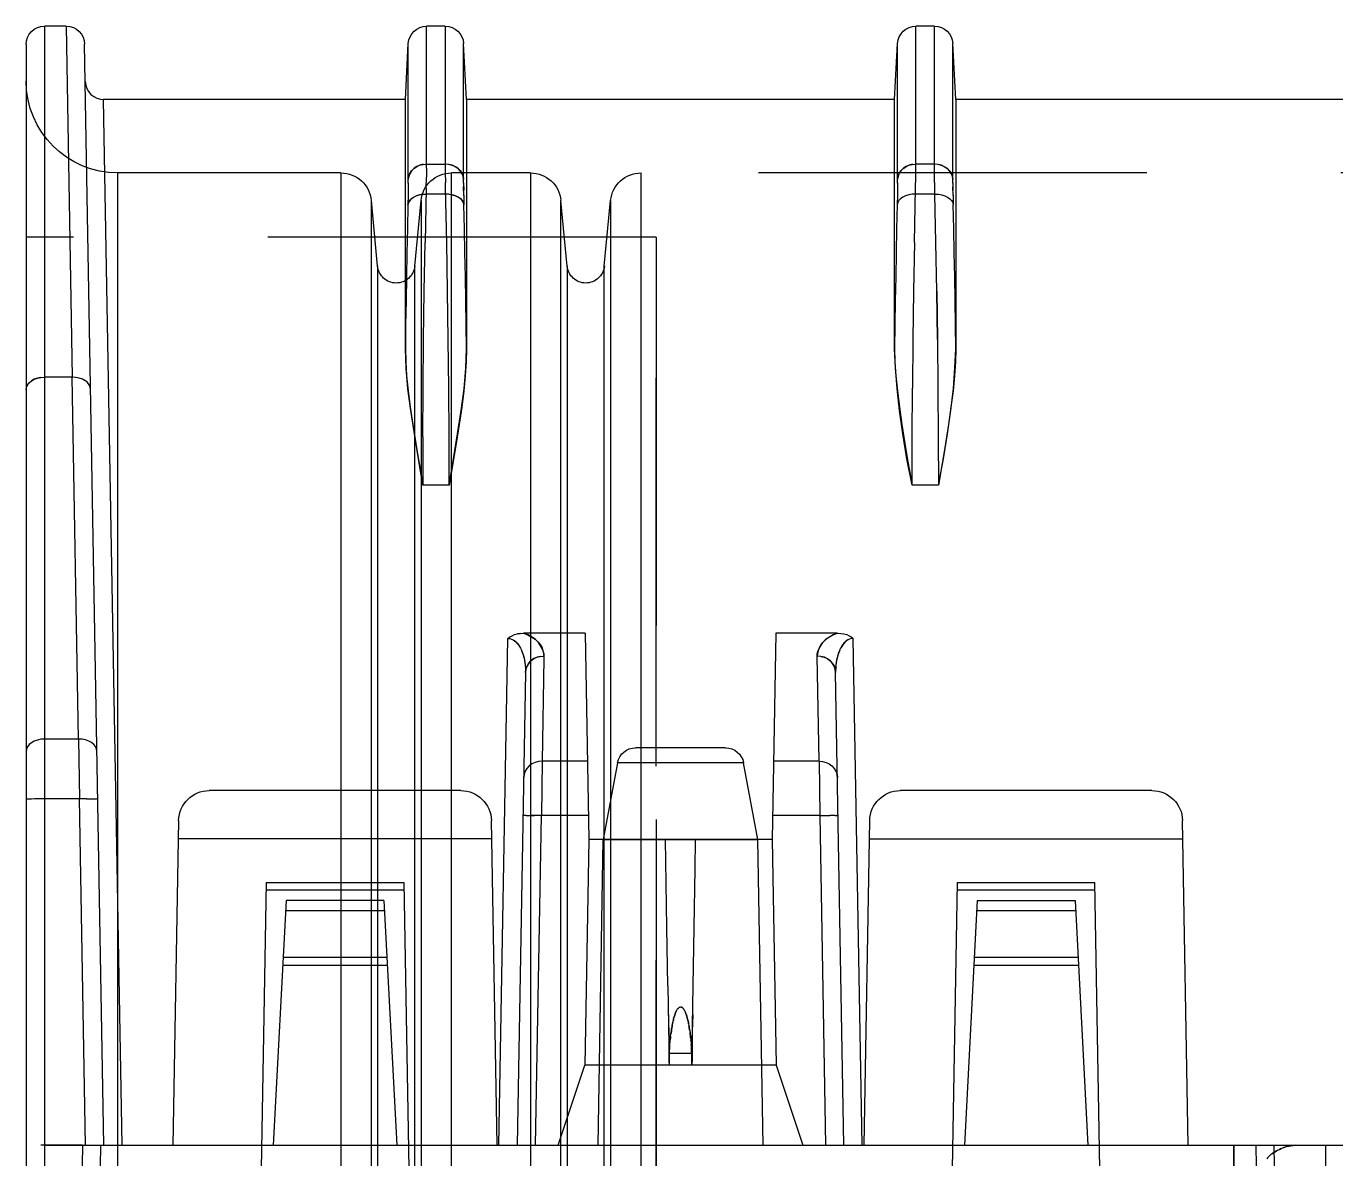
# Model space of a CAD drawing. Header units: millimetres. Extents: x -1 to 4489, y 0 to 1364.
# Drawn here: x 2705.4 to 2726.82, y 395.52 to 414.04 of the extents above; entities that cross this region are included whole.
import ezdxf

# ---------------------------------------------------------------- set-up
doc = ezdxf.new("R2010")
doc.units = ezdxf.units.MM
doc.linetypes.add('DOT', pattern=[0.25, 0, -0.25])
doc.linetypes.add('HIDDEN', pattern=[9.525, 6.35, -3.175])
doc.layers.add('A_FLAECHEN', color=7, linetype='Continuous')
doc.layers.add('DEFAULT_2', color=8, linetype='HIDDEN')

# ---------------------------------------------------------------- blocks, each defined once
blk = doc.blocks.new('A$C2FA92B4D')
at = {"color": 7, "linetype": 'Continuous'}
for p, q in [((20.108, 18.3), (20.288, 38.903)), ((0, 0.3), (0, 37.5)), ((0.886, 37.505), (1.221, 18.3)), ((21.244, 18.3), (21.4, 36.2)), ((3.925, 14.003), (3.689, 27.514)), ((6.175, 14.003), (6.411, 27.514)), ((15.225, 14.003), (14.989, 27.514)), ((17.711, 27.514), (17.475, 14.003)), ((0.921, 18.3), (0.91, 18.969)), ((0.3, 18.3), (0.97, 18.3)), ((1.27, 18.3), (0.956, 0.295)), ((0.959, 18.3), (23.792, 18.3)), ((2.493, 12.991), (2.4, 18.3)), ((4.25, 14.3), (4.04, 18.3)), ((5.85, 14.3), (6.06, 18.3)), ((7.7, 18.3), (7.607, 12.991)), ((8.165, 10.567), (8.03, 18.3)), ((13.37, 18.3), (13.235, 10.567)), ((13.7, 18.3), (13.793, 12.991)), ((15.55, 14.3), (15.34, 18.3)), ((17.15, 14.3), (17.36, 18.3)), ((19, 18.3), (18.907, 12.991)), ((5.85, 14.3), (4.25, 14.3)), ((15.55, 14.3), (17.15, 14.3)), ((6.177, 14.128), (3.923, 14.128)), ((3.925, 14.003), (6.175, 14.003)), ((17.477, 14.128), (15.223, 14.128)), ((15.225, 14.003), (17.475, 14.003)), ((9.141, 9.926), (9.2, 13.3)), ((12.2, 13.3), (9.2, 13.3)), ((9.67, 12.045), (9.437, 13.299)), ((11.963, 13.299), (11.73, 12.045)), ((12.259, 9.926), (12.2, 13.3)), ((8.435, 12.02), (8.424, 12.908)), ((12.965, 12.02), (12.976, 12.908)), ((0.857, 11.658), (0.871, 12.635)), ((7.107, 12.5), (2.993, 12.5)), ((18.407, 12.5), (14.293, 12.5)), ((11.435, 11.8), (9.965, 11.8)), ((7.877, 10.012), (7.908, 9.988)), ((7.908, 9.988), (7.944, 9.967)), ((7.944, 9.967), (7.984, 9.95)), ((7.984, 9.95), (8.029, 9.937)), ((8.029, 9.937), (8.078, 9.929)), ((8.078, 9.929), (8.132, 9.926)), ((9.141, 9.926), (8.132, 9.926)), ((13.268, 9.926), (12.259, 9.926)), ((13.268, 9.926), (13.322, 9.929)), ((13.322, 9.929), (13.371, 9.937)), ((13.371, 9.937), (13.416, 9.95)), ((13.416, 9.95), (13.456, 9.967)), ((13.456, 9.967), (13.492, 9.988)), ((13.492, 9.988), (13.523, 10.012)), ((6.485, 7.507), (6.413, 7.075)), ((6.976, 7.152), (6.915, 7.507)), ((14.485, 7.507), (14.402, 7.074)), ((14.976, 7.152), (14.915, 7.507)), ((6.413, 7.075), (6.349, 6.669)), ((7.031, 6.822), (6.976, 7.152)), ((14.402, 7.074), (14.334, 6.666)), ((15.031, 6.822), (14.976, 7.152)), ((6.349, 6.669), (6.289, 6.286)), ((7.08, 6.516), (7.031, 6.822)), ((14.334, 6.666), (14.28, 6.283)), ((15.08, 6.516), (15.031, 6.822)), ((7.121, 6.231), (7.08, 6.516)), ((15.121, 6.231), (15.08, 6.516)), ((6.289, 6.286), (6.241, 5.928)), ((7.155, 5.966), (7.121, 6.231)), ((14.28, 6.283), (14.24, 5.924)), ((15.155, 5.966), (15.121, 6.231)), ((6.241, 5.928), (6.212, 5.592)), ((7.179, 5.72), (7.155, 5.966)), ((14.24, 5.924), (14.213, 5.589)), ((15.179, 5.72), (15.155, 5.966)), ((0.656, 0), (0.754, 5.74)), ((6.212, 5.592), (6.2, 5.278)), ((7.194, 5.49), (7.179, 5.72)), ((14.213, 5.589), (14.2, 5.276)), ((15.194, 5.49), (15.179, 5.72)), ((7.2, 5.278), (7.194, 5.49)), ((15.2, 5.278), (15.194, 5.49)), ((6.2, 5.278), (6.2, 1.2)), ((6.205, 4.883), (6.2, 5.276)), ((7.2, 5.276), (7.195, 4.883)), ((7.2, 1.2), (7.2, 5.278)), ((14.2, 5.276), (14.2, 1.2)), ((14.205, 4.883), (14.2, 5.276)), ((15.2, 5.276), (15.195, 4.883)), ((15.2, 1.2), (15.2, 5.278)), ((6.211, 4.491), (6.205, 4.883)), ((7.195, 4.883), (7.189, 4.491)), ((14.211, 4.491), (14.205, 4.883)), ((15.195, 4.883), (15.189, 4.491)), ((6.218, 4.099), (6.211, 4.491)), ((7.189, 4.491), (7.182, 4.099)), ((14.218, 4.099), (14.211, 4.491)), ((15.189, 4.491), (15.182, 4.099)), ((6.225, 3.706), (6.218, 4.099)), ((7.182, 4.099), (7.175, 3.706)), ((14.225, 3.706), (14.218, 4.099)), ((15.182, 4.099), (15.175, 3.706)), ((6.233, 3.314), (6.225, 3.706)), ((7.175, 3.706), (7.167, 3.314)), ((14.233, 3.314), (14.225, 3.706)), ((15.175, 3.706), (15.167, 3.314)), ((6.242, 2.922), (6.233, 3.314)), ((7.167, 3.314), (7.158, 2.922)), ((14.242, 2.922), (14.233, 3.314)), ((15.167, 3.314), (15.158, 2.922)), ((0.991, 1.02), (1.02, 1.071)), ((1.02, 1.071), (1.058, 1.116)), ((1.058, 1.116), (1.104, 1.152)), ((1.104, 1.152), (1.156, 1.179)), ((1.156, 1.179), (1.213, 1.195)), ((1.213, 1.195), (1.266, 1.2)), ((6.2, 1.2), (1.266, 1.2)), ((6.2, 1.2), (6.248, 0.284)), ((7.2, 1.2), (7.152, 0.284)), ((14.2, 1.2), (7.2, 1.2)), ((14.2, 1.2), (14.248, 0.284)), ((15.2, 1.2), (15.152, 0.284)), ((37.373, 1.2), (15.2, 1.2)), ((0.966, 0.905), (0.973, 0.963)), ((0.973, 0.963), (0.991, 1.02)), ((0.656, 0), (0.3, 0)), ((6.852, 0), (6.548, 0)), ((14.852, 0), (14.548, 0))]:
    blk.add_line(p, q, dxfattribs=at)
at = {"color": 9, "linetype": 'Continuous'}
for p, q in [((0.3, 0), (0.3, 37.8)), ((1.5, 34.2), (1.5, 2.4)), ((5.146, 2.4), (5.146, 34.2)), ((6.954, 34.2), (6.954, 2.4)), ((8.246, 2.4), (8.246, 34.2)), ((10.054, 34.2), (10.054, 2.4)), ((19.896, 34.2), (19.744, 18.3)), ((5.644, 33.748), (5.644, 2.852)), ((6.456, 2.852), (6.456, 33.748)), ((8.744, 33.748), (8.744, 2.852)), ((9.556, 2.852), (9.556, 33.748)), ((5.747, 3.925), (5.747, 32.675)), ((6.353, 32.675), (6.353, 3.925)), ((8.847, 3.925), (8.847, 32.675)), ((9.453, 32.675), (9.453, 3.925)), ((20.499, 28.632), (20.408, 18.3)), ((0.97, 18.3), (0.871, 12.635)), ((1.57, 18.3), (1.266, 1.2)), ((7.73, 18.3), (7.877, 10.012)), ((8.33, 18.3), (8.424, 12.908)), ((12.976, 12.908), (13.07, 18.3)), ((13.67, 18.3), (13.523, 10.012)), ((5.906, 15.363), (4.194, 15.363)), ((5.899, 15.229), (4.201, 15.229)), ((17.206, 15.363), (15.494, 15.363)), ((17.199, 15.229), (15.501, 15.229)), ((8.13, 12.907), (8.124, 12.908)), ((8.147, 12.907), (8.13, 12.907)), ((8.175, 12.906), (8.147, 12.907)), ((8.175, 12.906), (8.213, 12.906)), ((8.212, 12.906), (8.258, 12.906)), ((8.257, 12.906), (8.309, 12.907)), ((8.366, 12.907), (8.258, 12.906)), ((8.424, 12.908), (8.31, 12.907)), ((9.193, 12.908), (8.424, 12.908)), ((12.976, 12.908), (12.207, 12.908)), ((12.976, 12.908), (13.034, 12.907)), ((13.034, 12.907), (13.143, 12.906)), ((13.188, 12.906), (13.142, 12.906)), ((13.226, 12.906), (13.187, 12.906)), ((13.225, 12.906), (13.253, 12.907)), ((13.253, 12.907), (13.27, 12.907)), ((13.27, 12.907), (13.253, 12.907)), ((13.27, 12.907), (13.276, 12.908)), ((13.276, 12.908), (13.27, 12.907)), ((0.006, 12.643), (0, 12.645)), ((0.023, 12.641), (0.006, 12.643)), ((0.051, 12.64), (0.023, 12.641)), ((0.088, 12.638), (0.051, 12.64)), ((0.088, 12.638), (0.051, 12.64)), ((0.134, 12.637), (0.088, 12.638)), ((0.134, 12.637), (0.088, 12.638)), ((0.186, 12.636), (0.134, 12.637)), ((0.186, 12.636), (0.134, 12.637)), ((0.242, 12.635), (0.186, 12.636)), ((0.242, 12.635), (0.186, 12.636)), ((0.3, 12.635), (0.242, 12.635)), ((0.871, 12.635), (0.242, 12.635)), ((0.93, 12.634), (0.871, 12.635)), ((0.986, 12.634), (0.93, 12.634)), ((0.985, 12.634), (1.038, 12.634)), ((1.037, 12.634), (1.084, 12.634)), ((1.083, 12.634), (1.121, 12.635)), ((1.12, 12.635), (1.148, 12.637)), ((1.165, 12.638), (1.148, 12.637)), ((1.171, 12.64), (1.165, 12.638)), ((8.142, 12.234), (8.135, 12.286)), ((8.159, 12.183), (8.142, 12.234)), ((13.241, 12.183), (13.258, 12.234)), ((13.258, 12.234), (13.265, 12.286)), ((13.258, 12.234), (13.265, 12.286)), ((8.188, 12.137), (8.159, 12.183)), ((8.225, 12.097), (8.188, 12.137)), ((8.27, 12.064), (8.225, 12.097)), ((8.322, 12.039), (8.27, 12.064)), ((8.378, 12.024), (8.321, 12.039)), ((8.435, 12.02), (8.378, 12.024)), ((9.178, 12.02), (8.435, 12.02)), ((8.465, 10.343), (8.435, 12.02)), ((11.73, 12.045), (9.67, 12.045)), ((12.965, 12.02), (12.222, 12.02)), ((12.965, 12.02), (12.935, 10.3)), ((12.965, 12.02), (13.022, 12.024)), ((12.965, 12.02), (13.022, 12.024)), ((13.022, 12.024), (13.078, 12.039)), ((13.022, 12.024), (13.078, 12.039)), ((13.078, 12.039), (13.13, 12.064)), ((13.078, 12.039), (13.13, 12.064)), ((13.13, 12.064), (13.175, 12.097)), ((13.13, 12.064), (13.175, 12.097)), ((13.175, 12.097), (13.212, 12.137)), ((13.175, 12.097), (13.212, 12.137)), ((13.212, 12.137), (13.241, 12.183)), ((0.006, 11.824), (0, 11.864)), ((0.023, 11.785), (0.006, 11.824)), ((0.051, 11.749), (0.023, 11.785)), ((1.134, 11.781), (1.106, 11.746)), ((1.151, 11.819), (1.134, 11.781)), ((1.157, 11.859), (1.151, 11.819)), ((0.088, 11.718), (0.051, 11.749)), ((0.133, 11.693), (0.088, 11.718)), ((0.185, 11.674), (0.133, 11.693)), ((0.241, 11.662), (0.185, 11.674)), ((0.3, 11.658), (0.241, 11.662)), ((0.857, 11.658), (0.3, 11.658)), ((0.857, 11.658), (0.754, 5.74)), ((0.916, 11.661), (0.857, 11.658)), ((0.972, 11.672), (0.916, 11.661)), ((1.023, 11.691), (0.972, 11.672)), ((1.069, 11.716), (1.023, 11.691)), ((1.106, 11.746), (1.069, 11.716)), ((8.161, 10.456), (8.164, 10.499)), ((8.163, 10.483), (8.165, 10.524)), ((8.164, 10.499), (8.165, 10.536)), ((8.165, 10.567), (8.172, 10.515)), ((8.165, 10.524), (8.165, 10.567)), ((8.165, 10.536), (8.165, 10.567)), ((8.172, 10.513), (8.165, 10.567)), ((8.172, 10.515), (8.189, 10.465)), ((8.191, 10.461), (8.172, 10.513)), ((13.209, 10.461), (13.228, 10.513)), ((13.228, 10.515), (13.211, 10.465)), ((13.235, 10.567), (13.228, 10.515)), ((13.228, 10.513), (13.235, 10.567)), ((13.235, 10.524), (13.235, 10.567)), ((13.235, 10.536), (13.235, 10.567)), ((13.236, 10.499), (13.235, 10.536)), ((13.237, 10.483), (13.235, 10.524)), ((13.239, 10.456), (13.236, 10.499)), ((8.121, 10.265), (8.131, 10.298)), ((8.124, 10.273), (8.133, 10.303)), ((8.131, 10.298), (8.14, 10.332)), ((8.133, 10.303), (8.141, 10.334)), ((8.14, 10.332), (8.148, 10.367)), ((8.141, 10.334), (8.149, 10.371)), ((8.148, 10.367), (8.154, 10.404)), ((8.149, 10.371), (8.156, 10.411)), ((8.154, 10.404), (8.159, 10.443)), ((8.156, 10.411), (8.161, 10.456)), ((8.159, 10.443), (8.163, 10.483)), ((8.189, 10.465), (8.216, 10.42)), ((8.22, 10.415), (8.191, 10.461)), ((8.216, 10.42), (8.251, 10.38)), ((8.258, 10.375), (8.22, 10.415)), ((8.251, 10.38), (8.296, 10.347)), ((8.303, 10.343), (8.258, 10.375)), ((8.296, 10.347), (8.348, 10.321)), ((8.353, 10.32), (8.303, 10.343)), ((8.348, 10.321), (8.405, 10.305)), ((8.408, 10.305), (8.353, 10.32)), ((8.405, 10.305), (8.465, 10.3)), ((8.456, 10.229), (8.465, 10.299)), ((8.465, 10.299), (8.465, 10.357)), ((8.465, 10.3), (8.469, 10.268)), ((12.935, 10.3), (12.931, 10.268)), ((12.935, 10.344), (12.935, 10.3)), ((12.995, 10.305), (12.935, 10.3)), ((12.944, 10.23), (12.935, 10.3)), ((12.992, 10.305), (13.047, 10.32)), ((13.052, 10.321), (12.995, 10.305)), ((13.047, 10.32), (13.097, 10.343)), ((13.104, 10.347), (13.052, 10.321)), ((13.097, 10.343), (13.142, 10.375)), ((13.149, 10.38), (13.104, 10.347)), ((13.142, 10.375), (13.18, 10.415)), ((13.184, 10.42), (13.149, 10.38)), ((13.18, 10.415), (13.209, 10.461)), ((13.211, 10.465), (13.184, 10.42)), ((13.241, 10.443), (13.237, 10.483)), ((13.244, 10.411), (13.239, 10.456)), ((13.246, 10.404), (13.241, 10.443)), ((13.251, 10.371), (13.244, 10.411)), ((13.252, 10.367), (13.246, 10.404)), ((13.259, 10.334), (13.251, 10.371)), ((13.26, 10.332), (13.252, 10.367)), ((13.267, 10.303), (13.259, 10.334)), ((13.269, 10.298), (13.26, 10.332)), ((13.276, 10.273), (13.267, 10.303)), ((13.279, 10.265), (13.269, 10.298)), ((7.983, 10.047), (8.006, 10.067)), ((7.986, 10.05), (8.009, 10.07)), ((8.006, 10.067), (8.028, 10.09)), ((8.009, 10.07), (8.03, 10.093)), ((8.028, 10.09), (8.048, 10.116)), ((8.03, 10.093), (8.05, 10.119)), ((8.048, 10.116), (8.066, 10.143)), ((8.05, 10.119), (8.068, 10.146)), ((8.066, 10.143), (8.083, 10.174)), ((8.083, 10.173), (8.099, 10.206)), ((8.097, 10.202), (8.112, 10.24)), ((8.11, 10.233), (8.121, 10.265)), ((8.112, 10.24), (8.124, 10.273)), ((8.32, 10.026), (8.365, 10.067)), ((8.375, 10.08), (8.329, 10.031)), ((8.365, 10.067), (8.405, 10.114)), ((8.42, 10.151), (8.375, 10.08)), ((8.405, 10.114), (8.436, 10.167)), ((8.455, 10.22), (8.42, 10.151)), ((8.436, 10.167), (8.456, 10.229)), ((8.469, 10.268), (8.455, 10.22)), ((12.931, 10.268), (12.945, 10.22)), ((12.964, 10.167), (12.944, 10.23)), ((12.945, 10.22), (12.98, 10.151)), ((12.995, 10.114), (12.964, 10.167)), ((12.98, 10.151), (13.025, 10.08)), ((13.035, 10.067), (12.995, 10.114)), ((13.025, 10.08), (13.071, 10.031)), ((13.08, 10.026), (13.035, 10.067)), ((13.288, 10.24), (13.276, 10.273)), ((13.29, 10.233), (13.279, 10.265)), ((13.303, 10.202), (13.288, 10.24)), ((13.317, 10.173), (13.301, 10.206)), ((13.334, 10.143), (13.317, 10.174)), ((13.35, 10.119), (13.332, 10.146)), ((13.352, 10.116), (13.334, 10.143)), ((13.37, 10.093), (13.35, 10.119)), ((13.372, 10.09), (13.352, 10.116)), ((13.391, 10.07), (13.37, 10.093)), ((13.394, 10.067), (13.372, 10.09)), ((13.414, 10.05), (13.391, 10.07)), ((13.417, 10.047), (13.394, 10.067)), ((7.877, 10.012), (7.909, 10.015)), ((7.877, 10.012), (7.909, 10.014)), ((7.909, 10.015), (7.938, 10.023)), ((7.909, 10.014), (7.937, 10.022)), ((7.937, 10.022), (7.963, 10.034)), ((7.96, 10.033), (7.983, 10.047)), ((7.963, 10.034), (7.986, 10.05)), ((8.132, 9.926), (8.204, 9.956)), ((8.209, 9.955), (8.132, 9.926)), ((8.204, 9.956), (8.266, 9.989)), ((8.276, 9.991), (8.209, 9.955)), ((8.266, 9.989), (8.32, 10.026)), ((8.329, 10.031), (8.276, 9.991)), ((13.071, 10.031), (13.124, 9.991)), ((13.134, 9.989), (13.08, 10.026)), ((13.124, 9.991), (13.191, 9.955)), ((13.196, 9.956), (13.134, 9.989)), ((13.191, 9.955), (13.268, 9.926)), ((13.268, 9.926), (13.196, 9.956)), ((13.437, 10.034), (13.414, 10.05)), ((13.44, 10.033), (13.417, 10.047)), ((13.463, 10.022), (13.437, 10.034)), ((13.491, 10.015), (13.462, 10.023)), ((13.491, 10.014), (13.463, 10.022)), ((13.523, 10.012), (13.491, 10.015)), ((13.523, 10.012), (13.491, 10.014)), ((6.915, 7.507), (6.485, 7.507)), ((6.486, 6.714), (6.485, 7.507)), ((6.915, 7.507), (6.914, 6.714)), ((14.915, 7.507), (14.485, 7.507)), ((14.485, 7.507), (14.486, 6.714)), ((14.914, 6.714), (14.915, 7.507)), ((6.486, 6.714), (6.491, 5.92)), ((6.914, 6.714), (6.909, 5.92)), ((14.486, 6.714), (14.491, 5.92)), ((14.909, 5.92), (14.914, 6.714)), ((0, 5.946), (0.006, 5.906)), ((0.023, 5.867), (0.006, 5.906)), ((0.006, 5.906), (0.023, 5.867)), ((0.023, 5.867), (0.051, 5.831)), ((0.051, 5.831), (0.088, 5.8)), ((0.088, 5.8), (0.133, 5.775)), ((0.133, 5.775), (0.088, 5.8)), ((0.965, 5.798), (0.92, 5.773)), ((1.003, 5.828), (0.965, 5.797)), ((1.03, 5.863), (1.002, 5.828)), ((1.048, 5.901), (1.03, 5.863)), ((1.054, 5.941), (1.048, 5.901)), ((6.491, 5.92), (6.499, 5.126)), ((6.909, 5.92), (6.901, 5.126)), ((14.499, 5.126), (14.491, 5.92)), ((14.901, 5.126), (14.909, 5.92)), ((0.133, 5.775), (0.185, 5.756)), ((0.185, 5.756), (0.133, 5.775)), ((0.185, 5.756), (0.241, 5.744)), ((0.241, 5.744), (0.185, 5.756)), ((0.241, 5.744), (0.3, 5.74)), ((0.754, 5.74), (0.3, 5.74)), ((0.812, 5.743), (0.754, 5.74)), ((0.868, 5.754), (0.812, 5.743)), ((0.92, 5.773), (0.868, 5.754)), ((6.499, 5.126), (6.51, 4.333)), ((6.901, 5.126), (6.89, 4.333)), ((14.51, 4.333), (14.499, 5.126)), ((14.901, 5.126), (14.89, 4.333)), ((14.89, 4.333), (14.901, 5.126)), ((6.51, 4.333), (6.524, 3.539)), ((6.89, 4.333), (6.876, 3.539)), ((14.524, 3.539), (14.51, 4.333)), ((14.89, 4.333), (14.876, 3.539)), ((6.543, 2.649), (6.524, 3.539)), ((6.876, 3.539), (6.857, 2.649)), ((14.524, 3.539), (14.543, 2.649)), ((14.876, 3.539), (14.858, 2.746)), ((6.245, 2.761), (6.242, 2.922)), ((6.242, 2.922), (6.25, 2.887)), ((6.251, 2.885), (6.242, 2.922)), ((6.25, 2.887), (6.268, 2.853)), ((6.271, 2.85), (6.251, 2.885)), ((6.268, 2.853), (6.296, 2.823)), ((6.3, 2.82), (6.271, 2.85)), ((6.296, 2.823), (6.332, 2.797)), ((6.338, 2.794), (6.3, 2.82)), ((6.332, 2.797), (6.376, 2.775)), ((6.382, 2.773), (6.338, 2.794)), ((7.018, 2.773), (7.062, 2.794)), ((7.065, 2.795), (7.02, 2.774)), ((7.062, 2.794), (7.1, 2.82)), ((7.102, 2.822), (7.065, 2.795)), ((7.1, 2.82), (7.129, 2.85)), ((7.131, 2.852), (7.102, 2.822)), ((7.129, 2.85), (7.149, 2.885)), ((7.15, 2.886), (7.131, 2.852)), ((7.149, 2.885), (7.158, 2.922)), ((7.158, 2.922), (7.15, 2.886)), ((7.155, 2.761), (7.158, 2.922)), ((14.245, 2.761), (14.242, 2.922)), ((14.25, 2.886), (14.242, 2.922)), ((14.269, 2.852), (14.25, 2.886)), ((14.298, 2.822), (14.269, 2.852)), ((14.335, 2.795), (14.298, 2.822)), ((14.38, 2.774), (14.335, 2.795)), ((15.02, 2.774), (15.065, 2.795)), ((15.065, 2.795), (15.102, 2.822)), ((15.102, 2.822), (15.131, 2.852)), ((15.131, 2.852), (15.15, 2.886)), ((15.131, 2.852), (15.15, 2.886)), ((15.15, 2.886), (15.158, 2.922)), ((15.155, 2.761), (15.158, 2.922)), ((6.247, 2.621), (6.245, 2.769)), ((6.248, 2.56), (6.247, 2.63)), ((6.376, 2.775), (6.427, 2.759)), ((6.432, 2.758), (6.382, 2.773)), ((6.427, 2.759), (6.482, 2.749)), ((6.486, 2.748), (6.432, 2.758)), ((6.482, 2.749), (6.542, 2.746)), ((6.858, 2.746), (6.542, 2.746)), ((6.543, 2.649), (6.546, 2.472)), ((6.858, 2.746), (6.855, 2.557)), ((6.915, 2.749), (6.858, 2.746)), ((6.914, 2.748), (6.97, 2.758)), ((6.968, 2.758), (7.018, 2.773)), ((7.02, 2.774), (6.97, 2.758)), ((7.152, 2.56), (7.154, 2.689)), ((7.155, 2.769), (7.153, 2.63)), ((14.247, 2.621), (14.245, 2.769)), ((14.248, 2.56), (14.247, 2.63)), ((14.43, 2.758), (14.38, 2.774)), ((14.485, 2.749), (14.43, 2.758)), ((14.542, 2.746), (14.485, 2.749)), ((14.858, 2.746), (14.542, 2.746)), ((14.543, 2.649), (14.546, 2.472)), ((14.857, 2.649), (14.854, 2.472)), ((14.858, 2.746), (14.855, 2.557)), ((14.858, 2.746), (14.915, 2.749)), ((14.915, 2.749), (14.97, 2.758)), ((14.97, 2.758), (15.02, 2.774)), ((15.152, 2.56), (15.154, 2.689)), ((15.155, 2.769), (15.153, 2.63)), ((6.248, 2.565), (6.248, 0.284)), ((6.248, 2.504), (6.256, 2.455)), ((6.257, 2.453), (6.248, 2.504)), ((6.256, 2.455), (6.275, 2.409)), ((6.276, 2.405), (6.257, 2.453)), ((6.275, 2.409), (6.302, 2.367)), ((6.306, 2.362), (6.276, 2.405)), ((6.302, 2.367), (6.338, 2.329)), ((6.344, 2.324), (6.306, 2.362)), ((6.547, 2.32), (6.546, 2.472)), ((6.852, 2.255), (6.853, 2.393)), ((6.853, 2.393), (6.855, 2.557)), ((7.056, 2.324), (7.094, 2.362)), ((7.098, 2.367), (7.062, 2.329)), ((7.094, 2.362), (7.124, 2.405)), ((7.125, 2.409), (7.098, 2.367)), ((7.124, 2.405), (7.143, 2.453)), ((7.144, 2.455), (7.125, 2.409)), ((7.143, 2.453), (7.152, 2.504)), ((7.152, 2.504), (7.144, 2.455)), ((7.152, 2.566), (7.152, 0.284)), ((14.248, 2.565), (14.248, 0.284)), ((14.248, 2.504), (14.256, 2.455)), ((14.257, 2.453), (14.248, 2.504)), ((14.256, 2.455), (14.275, 2.409)), ((14.276, 2.405), (14.257, 2.453)), ((14.275, 2.409), (14.302, 2.367)), ((14.306, 2.362), (14.276, 2.405)), ((14.302, 2.367), (14.338, 2.329)), ((14.344, 2.324), (14.306, 2.362)), ((14.546, 2.472), (14.547, 2.32)), ((14.853, 2.393), (14.852, 2.255)), ((14.854, 2.472), (14.853, 2.32)), ((15.056, 2.324), (15.094, 2.362)), ((15.098, 2.367), (15.062, 2.329)), ((15.094, 2.362), (15.124, 2.405)), ((15.125, 2.409), (15.098, 2.367)), ((15.124, 2.405), (15.143, 2.453)), ((15.144, 2.455), (15.125, 2.409)), ((15.143, 2.453), (15.152, 2.504)), ((15.152, 2.504), (15.144, 2.455)), ((15.152, 2.565), (15.152, 0.284)), ((6.338, 2.329), (6.382, 2.298)), ((6.388, 2.295), (6.344, 2.324)), ((6.382, 2.298), (6.433, 2.274)), ((6.438, 2.273), (6.388, 2.295)), ((6.433, 2.274), (6.489, 2.26)), ((6.492, 2.259), (6.438, 2.273)), ((6.489, 2.26), (6.548, 2.255)), ((6.547, 2.32), (6.548, 0)), ((6.548, 2.255), (6.852, 2.255)), ((6.852, 0), (6.853, 2.32)), ((6.911, 2.26), (6.852, 2.255)), ((6.908, 2.259), (6.962, 2.273)), ((6.967, 2.274), (6.911, 2.26)), ((6.962, 2.273), (7.012, 2.295)), ((7.018, 2.298), (6.967, 2.274)), ((7.012, 2.295), (7.056, 2.324)), ((7.062, 2.329), (7.018, 2.298)), ((14.338, 2.329), (14.382, 2.298)), ((14.388, 2.295), (14.344, 2.324)), ((14.382, 2.298), (14.433, 2.274)), ((14.438, 2.273), (14.388, 2.295)), ((14.433, 2.274), (14.489, 2.26)), ((14.492, 2.259), (14.438, 2.273)), ((14.489, 2.26), (14.548, 2.255)), ((14.547, 2.32), (14.548, 0)), ((14.852, 2.255), (14.548, 2.255)), ((14.853, 2.32), (14.852, 0)), ((14.911, 2.26), (14.852, 2.255)), ((14.908, 2.259), (14.962, 2.273)), ((14.967, 2.274), (14.911, 2.26)), ((14.962, 2.273), (15.012, 2.295)), ((15.018, 2.298), (14.967, 2.274)), ((15.012, 2.295), (15.056, 2.324)), ((15.062, 2.329), (15.018, 2.298))]:
    blk.add_line(p, q, dxfattribs=at)
at = {"color": 7, "linetype": 'Continuous'}
for centre, radius, start, end in [((2.993, 13), 0.5, 181, 270), ((7.107, 13), 0.5, 270, 359), ((14.293, 13), 0.5, 181, 270), ((18.407, 13), 0.5, 270, 359), ((9.965, 12.1), 0.3, 190.5077, 270), ((11.435, 12.1), 0.3, 270, 349.4923), ((0.3, 0.3), 0.3, 180, 270), ((0.656, 0.3), 0.3, 270.0064, 359.0005), ((6.548, 0.3), 0.3, 183, 270), ((6.852, 0.3), 0.3, 270, 357), ((14.548, 0.3), 0.3, 183, 270), ((14.852, 0.3), 0.3, 270, 357)]:
    blk.add_arc(centre, radius, start, end, dxfattribs=at)
at = {"layer": 'A_FLAECHEN', "color": 8, "linetype": 'HIDDEN'}
blk.add_line((10.3, 31.15), (10.3, 5.45), dxfattribs=at)
at = {"layer": 'DEFAULT_2', "color": 8, "linetype": 'HIDDEN'}
for p, q in [((10.3, 3.45), (10.3, 33.15)), ((19.744, 18.3), (19.756, 19.607)), ((20.298, 18.506), (20.287, 18.521)), ((20.298, 18.506), (20.311, 18.491)), ((20.311, 18.491), (20.325, 18.476)), ((20.325, 18.476), (20.311, 18.491)), ((20.341, 18.462), (20.325, 18.476)), ((20.325, 18.476), (20.341, 18.462)), ((20.341, 18.462), (20.359, 18.448)), ((20.359, 18.448), (20.378, 18.434)), ((20.378, 18.434), (20.359, 18.448)), ((20.378, 18.434), (20.398, 18.42)), ((20.398, 18.42), (20.378, 18.434)), ((20.398, 18.42), (20.42, 18.406)), ((0.921, 18.3), (0.242, 18.3)), ((8.7, 18.3), (9.136, 16.993)), ((9.35, 18.3), (9.437, 13.299)), ((12.05, 18.3), (11.963, 13.299)), ((12.264, 16.993), (12.7, 18.3)), ((20.42, 18.406), (20.443, 18.393)), ((20.442, 18.393), (20.42, 18.406)), ((20.467, 18.38), (20.442, 18.393)), ((20.443, 18.393), (20.467, 18.38)), ((20.467, 18.38), (20.493, 18.367)), ((20.52, 18.355), (20.492, 18.367)), ((20.493, 18.367), (20.52, 18.355)), ((20.52, 18.355), (20.548, 18.343)), ((20.548, 18.343), (20.578, 18.332)), ((20.578, 18.333), (20.548, 18.343)), ((20.61, 18.323), (20.578, 18.333)), ((20.578, 18.332), (20.61, 18.322)), ((20.643, 18.314), (20.61, 18.323)), ((20.61, 18.322), (20.643, 18.314)), ((20.643, 18.314), (20.678, 18.307)), ((20.678, 18.307), (20.643, 18.314)), ((20.678, 18.307), (20.714, 18.302)), ((20.714, 18.302), (20.678, 18.307)), ((20.714, 18.302), (20.752, 18.3)), ((20.752, 18.3), (20.714, 18.302)), ((12.264, 16.993), (9.136, 16.993)), ((9.2, 13.3), (9.136, 16.993)), ((10.492, 15.692), (10.515, 16.993)), ((10.51, 16.855), (10.515, 16.993)), ((10.513, 16.924), (10.514, 16.95)), ((10.514, 16.95), (10.514, 16.875)), ((10.886, 16.979), (10.885, 16.993)), ((10.885, 16.993), (10.908, 15.692)), ((10.89, 16.855), (10.885, 16.993)), ((10.887, 16.924), (10.886, 16.95)), ((10.886, 16.898), (10.887, 16.925)), ((12.2, 13.3), (12.264, 16.993)), ((10.508, 16.716), (10.51, 16.855)), ((10.508, 16.44), (10.508, 16.716)), ((10.514, 16.872), (10.514, 16.898)), ((10.514, 16.875), (10.518, 16.8)), ((10.515, 16.846), (10.514, 16.872)), ((10.518, 16.8), (10.516, 16.823)), ((10.882, 16.8), (10.518, 16.8)), ((10.518, 16.8), (10.52, 16.759)), ((10.52, 16.759), (10.522, 16.719)), ((10.522, 16.719), (10.524, 16.681)), ((10.878, 16.719), (10.876, 16.681)), ((10.88, 16.759), (10.878, 16.719)), ((10.882, 16.8), (10.88, 16.759)), ((10.884, 16.825), (10.882, 16.8)), ((10.884, 16.823), (10.885, 16.85)), ((10.885, 16.846), (10.886, 16.875)), ((10.886, 16.872), (10.886, 16.9)), ((10.892, 16.716), (10.89, 16.855)), ((10.892, 16.44), (10.892, 16.716)), ((10.524, 16.681), (10.526, 16.645)), ((10.526, 16.645), (10.529, 16.61)), ((10.529, 16.61), (10.532, 16.577)), ((10.532, 16.577), (10.535, 16.545)), ((10.535, 16.545), (10.532, 16.577)), ((10.535, 16.545), (10.538, 16.515)), ((10.538, 16.515), (10.535, 16.545)), ((10.538, 16.515), (10.542, 16.485)), ((10.858, 16.485), (10.862, 16.515)), ((10.862, 16.515), (10.858, 16.485)), ((10.862, 16.515), (10.865, 16.545)), ((10.865, 16.545), (10.862, 16.515)), ((10.865, 16.545), (10.868, 16.577)), ((10.871, 16.61), (10.868, 16.577)), ((10.868, 16.577), (10.871, 16.61)), ((10.871, 16.61), (10.874, 16.645)), ((10.876, 16.681), (10.874, 16.645)), ((10.5, 16.165), (10.505, 16.302)), ((10.505, 16.302), (10.508, 16.44)), ((10.545, 16.457), (10.542, 16.485)), ((10.542, 16.485), (10.545, 16.457)), ((10.549, 16.43), (10.545, 16.457)), ((10.545, 16.457), (10.549, 16.43)), ((10.553, 16.405), (10.549, 16.43)), ((10.549, 16.43), (10.553, 16.405)), ((10.557, 16.38), (10.553, 16.405)), ((10.553, 16.405), (10.557, 16.38)), ((10.561, 16.357), (10.557, 16.38)), ((10.557, 16.38), (10.561, 16.357)), ((10.561, 16.357), (10.565, 16.334)), ((10.565, 16.334), (10.561, 16.357)), ((10.565, 16.334), (10.569, 16.313)), ((10.569, 16.313), (10.565, 16.334)), ((10.569, 16.313), (10.573, 16.292)), ((10.573, 16.292), (10.569, 16.313)), ((10.573, 16.292), (10.577, 16.272)), ((10.827, 16.292), (10.823, 16.272)), ((10.823, 16.272), (10.827, 16.292)), ((10.831, 16.313), (10.827, 16.292)), ((10.827, 16.292), (10.831, 16.313)), ((10.831, 16.313), (10.835, 16.334)), ((10.839, 16.357), (10.835, 16.334)), ((10.835, 16.334), (10.839, 16.357)), ((10.839, 16.357), (10.843, 16.38)), ((10.843, 16.38), (10.839, 16.357)), ((10.843, 16.38), (10.847, 16.405)), ((10.847, 16.405), (10.843, 16.38)), ((10.847, 16.405), (10.851, 16.43)), ((10.851, 16.43), (10.847, 16.405)), ((10.851, 16.43), (10.855, 16.457)), ((10.855, 16.457), (10.858, 16.485)), ((10.858, 16.485), (10.855, 16.457)), ((10.895, 16.302), (10.892, 16.44)), ((10.9, 16.165), (10.895, 16.302)), ((10.577, 16.272), (10.582, 16.253)), ((10.582, 16.253), (10.577, 16.272)), ((10.582, 16.253), (10.586, 16.235)), ((10.586, 16.236), (10.582, 16.253)), ((10.586, 16.235), (10.591, 16.218)), ((10.591, 16.218), (10.595, 16.202)), ((10.595, 16.202), (10.591, 16.218)), ((10.595, 16.202), (10.6, 16.187)), ((10.6, 16.187), (10.595, 16.202)), ((10.6, 16.187), (10.605, 16.172)), ((10.605, 16.172), (10.6, 16.187)), ((10.605, 16.172), (10.609, 16.158)), ((10.609, 16.158), (10.614, 16.144)), ((10.614, 16.144), (10.609, 16.158)), ((10.614, 16.144), (10.619, 16.132)), ((10.619, 16.132), (10.614, 16.144)), ((10.619, 16.132), (10.624, 16.12)), ((10.624, 16.12), (10.619, 16.132)), ((10.624, 16.12), (10.63, 16.109)), ((10.63, 16.109), (10.624, 16.12)), ((10.63, 16.109), (10.635, 16.098)), ((10.635, 16.098), (10.63, 16.109)), ((10.635, 16.098), (10.641, 16.088)), ((10.646, 16.079), (10.641, 16.088)), ((10.641, 16.088), (10.646, 16.079)), ((10.646, 16.079), (10.652, 16.071)), ((10.652, 16.071), (10.658, 16.063)), ((10.658, 16.063), (10.652, 16.071)), ((10.658, 16.063), (10.665, 16.056)), ((10.665, 16.056), (10.658, 16.063)), ((10.742, 16.063), (10.735, 16.056)), ((10.742, 16.063), (10.748, 16.071)), ((10.754, 16.079), (10.748, 16.071)), ((10.748, 16.071), (10.754, 16.079)), ((10.754, 16.079), (10.759, 16.088)), ((10.765, 16.098), (10.759, 16.088)), ((10.759, 16.088), (10.765, 16.098)), ((10.765, 16.098), (10.77, 16.109)), ((10.77, 16.109), (10.776, 16.12)), ((10.776, 16.12), (10.781, 16.132)), ((10.786, 16.144), (10.781, 16.132)), ((10.781, 16.132), (10.786, 16.144)), ((10.791, 16.158), (10.786, 16.144)), ((10.786, 16.144), (10.791, 16.158)), ((10.795, 16.172), (10.791, 16.158)), ((10.791, 16.158), (10.795, 16.172)), ((10.8, 16.187), (10.795, 16.172)), ((10.795, 16.172), (10.8, 16.187)), ((10.8, 16.187), (10.805, 16.202)), ((10.809, 16.218), (10.805, 16.202)), ((10.805, 16.202), (10.809, 16.218)), ((10.809, 16.218), (10.814, 16.236)), ((10.814, 16.235), (10.809, 16.218)), ((10.818, 16.253), (10.814, 16.235)), ((10.814, 16.236), (10.818, 16.253)), ((10.823, 16.272), (10.818, 16.253)), ((10.818, 16.253), (10.823, 16.272)), ((10.671, 16.05), (10.665, 16.056)), ((10.671, 16.05), (10.678, 16.045)), ((10.686, 16.042), (10.678, 16.045)), ((10.686, 16.042), (10.693, 16.04)), ((10.693, 16.04), (10.686, 16.042)), ((10.693, 16.04), (10.7, 16.039)), ((10.7, 16.039), (10.707, 16.04)), ((10.714, 16.042), (10.707, 16.04)), ((10.722, 16.045), (10.714, 16.042)), ((10.729, 16.05), (10.722, 16.045)), ((10.722, 16.045), (10.729, 16.05)), ((10.735, 16.056), (10.729, 16.05)), ((10.729, 16.05), (10.735, 16.056)), ((10.492, 15.692), (10.477, 14.741)), ((10.908, 15.692), (10.923, 14.741)), ((10.477, 14.741), (10.455, 13.3)), ((10.923, 14.741), (10.938, 13.782)), ((5.859, 14.469), (4.241, 14.469)), ((17.159, 14.469), (15.541, 14.469)), ((10.938, 13.782), (10.945, 13.3)), ((7.613, 13.29), (2.487, 13.29)), ((9.437, 13.299), (11.963, 13.299)), ((13.787, 13.29), (18.913, 13.29)), ((8.078, 9.929), (8.029, 9.937)), ((6.424, 7.152), (6.485, 7.507)), ((6.915, 7.507), (6.987, 7.075)), ((14.424, 7.152), (14.485, 7.507)), ((14.915, 7.507), (14.997, 7.074)), ((6.369, 6.822), (6.424, 7.152)), ((6.987, 7.075), (7.051, 6.669)), ((14.369, 6.822), (14.424, 7.152)), ((14.997, 7.074), (15.065, 6.667)), ((6.32, 6.516), (6.369, 6.822)), ((7.051, 6.669), (7.111, 6.286)), ((14.32, 6.516), (14.369, 6.822)), ((15.065, 6.667), (15.119, 6.284)), ((6.279, 6.231), (6.32, 6.516)), ((14.279, 6.231), (14.32, 6.516)), ((6.245, 5.966), (6.279, 6.231)), ((7.111, 6.286), (7.159, 5.928)), ((14.245, 5.966), (14.279, 6.231)), ((15.119, 6.284), (15.16, 5.925)), ((6.221, 5.72), (6.245, 5.966)), ((7.159, 5.928), (7.188, 5.592)), ((14.221, 5.72), (14.245, 5.966)), ((15.16, 5.925), (15.187, 5.589)), ((6.206, 5.49), (6.221, 5.72)), ((7.188, 5.592), (7.2, 5.278)), ((14.206, 5.49), (14.221, 5.72)), ((15.187, 5.589), (15.2, 5.276)), ((6.2, 5.278), (6.206, 5.49)), ((14.2, 5.278), (14.206, 5.49)), ((14.2, 5.276), (14.2, 5.278)), ((5.747, 3.925), (5.644, 2.852)), ((6.353, 3.925), (6.456, 2.852)), ((8.847, 3.925), (8.744, 2.852)), ((9.453, 3.925), (9.556, 2.852)), ((10.3, 3.45), (0, 3.45)), ((5.146, 2.4), (1.5, 2.4)), ((8.246, 2.4), (6.954, 2.4)), ((37.373, 2.4), (10.054, 2.4))]:
    blk.add_line(p, q, dxfattribs=at)
at = {"layer": 'DEFAULT_2', "color": 8, "linetype": 'DOT'}
blk.add_line((0.3, 18.3), (0.959, 18.3), dxfattribs=at)
at = {"layer": 'DEFAULT_2', "color": 8, "linetype": 'HIDDEN'}
for centre, radius, start, end in [((6.05, 3.895), 0.305, 5.5175, 174.4798), ((9.15, 3.895), 0.305, 5.5175, 174.4798), ((5.146, 2.9), 0.5, 270.029, 354.5115), ((6.954, 2.9), 0.5, 185.4885, 269.971), ((8.246, 2.9), 0.5, 270.029, 354.5115), ((10.054, 2.9), 0.5, 185.5204, 269.971), ((1.5, 0.9), 1.5, 90, 179.9902)]:
    blk.add_arc(centre, radius, start, end, dxfattribs=at)

msp = doc.modelspace()

# ---------------------------------------------------------------- block references
at = {"xscale": -1, "rotation": 180}
msp.add_blockref('A$C2FA92B4D', (2705.404, 414.04), dxfattribs=at)

doc.saveas('drawing.dxf')
